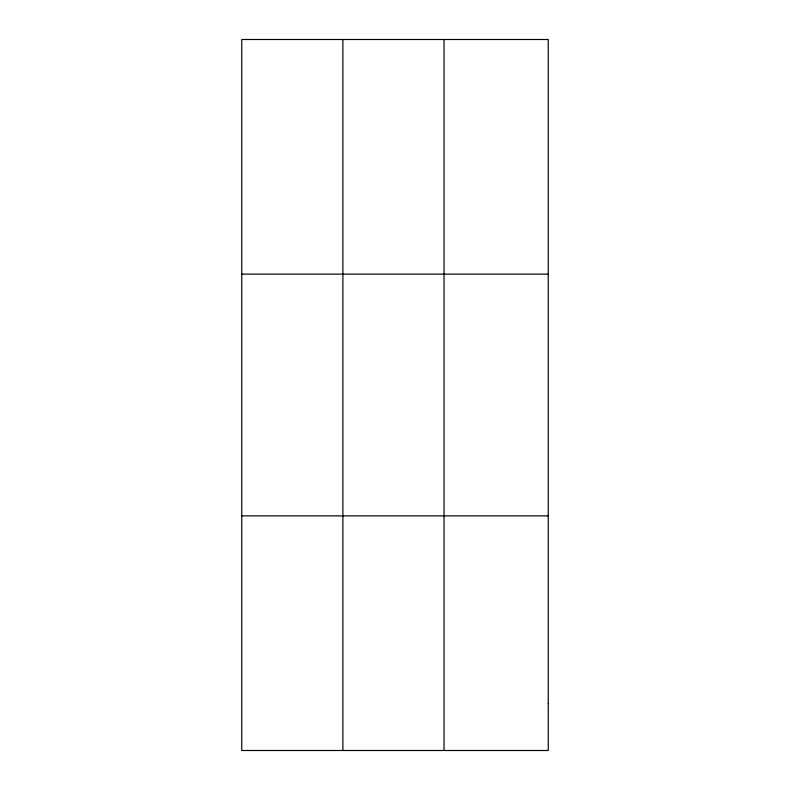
<?xml version="1.0" encoding="UTF-8"?>
<svg xmlns="http://www.w3.org/2000/svg" width="790" height="790" viewBox="0 0 790 790"><rect width="100%" height="100%" fill="white"/><g stroke="black" fill="none" stroke-linecap="round" stroke-linejoin="round"><path stroke-width="1.19" d="M342.89 39.5L342.89 750.5M444.039 39.5L444.039 750.5M241.75 274.13L548.25 274.13M241.75 515.87L548.25 515.87M548.25 703.574L548.25 750.5L241.75 750.5L241.75 39.5L548.25 39.5L548.25 703.574"/></g></svg>
